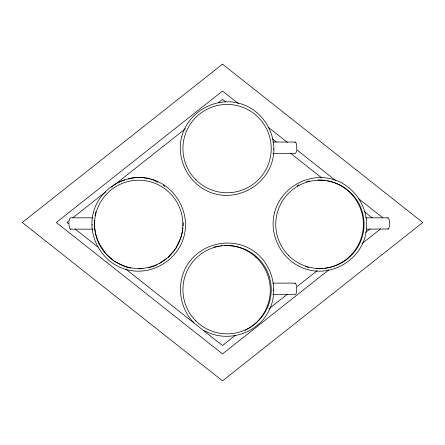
<?xml version="1.0" encoding="UTF-8"?>
<svg xmlns="http://www.w3.org/2000/svg" width="445" height="445" viewBox="0 0 445 445"><rect width="100%" height="100%" fill="white"/><g stroke="black" fill="none" stroke-linecap="round" stroke-linejoin="round"><path stroke-width="0.67" d="M68.953 223.479L69.008 222.016M296.787 149.175L296.631 144.875L296.075 142.801L295.313 142.044L272.807 142.044M273.441 149.175L273.519 148.597M273.441 290.257L273.519 289.678M69.159 220.648L69.715 218.573L70.477 217.816L92.983 217.816M296.631 150.543L296.075 152.613L295.313 153.375L272.807 153.375M175.792 248.382L180.881 237.663M168.182 257.377L173.105 251.553M174.001 250.496L174.896 249.439M69.058 220.781L66.883 222.5L69.058 224.219M72.869 217.766L105.515 191.951M111.5 187.223L112.585 186.36M113.675 185.498L185.498 128.711M218.145 102.895L222.5 99.452L225.765 102.033M235.561 335.224L222.5 345.548L125.646 268.964M268.752 308.98L287.253 294.351M296.498 287.036L317.179 270.688M365.606 232.396L369.956 228.953M328.766 269.898L222.5 353.92L56.293 222.5L222.5 91.08L238.303 103.574M362.007 243.615L380.536 228.964M159.143 263.646L166.491 258.551M69.008 224.947L69.715 228.391L70.477 229.147L70.872 228.953M294.918 142.233L295.313 142.044M387.745 218.011L388.53 218.011C390.126 221.298 390.126 225.665 388.53 228.953L366.73 229.147M294.918 283.32L295.708 283.32L296.631 285.957M365.629 217.816L388.14 217.816M70.477 229.147L92.983 229.147M272.807 283.126L295.313 283.126M272.807 294.457L295.313 294.457L296.075 293.7L296.631 291.625L296.787 287.325M203.649 330.262C225.292 342.939 255.263 334.913 267.668 313.113C280.344 291.469 272.312 261.499 250.513 249.094C228.869 236.417 198.904 244.45 186.499 266.249C176.237 284.249 179.38 308.085 193.942 322.82M387.745 228.953L388.14 229.147M157.841 182.261L152.946 179.791A43.187 43.187 0 0 0 151.005 179.168M124.706 266.438L114.304 261.198L105.571 253.361L99.107 243.46M268.274 127.276L287.348 142.356M296.615 149.681L335.847 180.703M358.192 198.37L382.717 217.761M272.557 139.035L276.367 142.044M290.513 153.23L321.529 177.755M364.516 211.742L372.131 217.766M75.044 228.953L97.894 247.025M163.354 185.037L164.895 186.416M92.271 224.369L92.349 224.947M213.934 247.153A44.15 44.15 0 0 1 219.279 245.99M220.642 245.801A44.15 44.15 0 0 1 221.999 245.657M224.703 245.495A44.15 44.15 0 0 1 255.914 257.171M255.897 257.188A44.756 44.756 0 0 1 258.645 320.172A44.15 44.15 0 0 1 249.806 327.681M249.233 328.043A44.15 44.15 0 0 1 245.034 330.34M119.082 182.2A43.187 43.187 0 0 1 124.75 179.78M128.043 178.79A43.187 43.187 0 0 1 149.687 178.801M182.94 227.929A46.948 46.948 0 0 1 182.784 229.247M182.589 230.566A46.948 46.948 0 0 1 181.076 237.035M183.184 222.645A46.948 46.948 0 0 1 183.101 225.954M156.735 264.925A43.187 43.187 0 0 1 148.285 267.762M142.216 268.68A43.187 43.187 0 0 1 138.79 268.813M130.646 268.035A43.187 43.187 0 0 1 125.345 266.661M99.102 243.465A46.948 46.948 0 0 1 95.48 232.824M95.224 231.534A46.948 46.948 0 0 1 94.551 220.275M95.063 215.664A46.948 46.948 0 0 1 95.864 211.748M338.372 184.453A44.344 44.344 0 0 1 324.889 268.302M322.864 268.524A44.344 44.344 0 0 1 316.723 268.635M308.641 267.462A44.344 44.344 0 0 1 305.337 266.533M297.038 185.832A44.344 44.344 0 0 1 298.845 184.853M306.433 181.821A44.344 44.344 0 0 1 309.759 180.976M317.869 180.019A44.344 44.344 0 0 1 325.384 180.464M327.386 180.798A44.344 44.344 0 0 1 337.761 184.163M93.444 212.237C86.797 236.423 102.311 263.295 126.58 269.637C150.766 276.278 177.633 260.764 183.974 236.495C190.621 212.31 175.108 185.443 150.838 179.101C126.653 172.46 99.78 187.974 93.444 212.237M181.816 136.465C175.174 160.651 190.688 187.523 214.952 193.859C239.137 200.506 266.01 184.992 272.351 160.723C278.993 136.537 263.479 109.67 239.21 103.329C215.024 96.687 188.157 112.196 181.816 136.465M274.643 212.237C267.996 236.423 283.51 263.295 307.779 269.637C331.964 276.278 358.831 260.764 365.173 236.495C371.82 212.31 356.306 185.443 332.037 179.101C307.851 172.46 280.979 187.974 274.643 212.237M222.5 64.163L22.25 222.5L222.5 380.837L422.75 222.5L222.5 64.163M107.484 255.591A44.155 44.155 0 0 0 181.36 235.794A44.155 44.155 0 0 0 127.281 181.716A44.155 44.155 0 0 0 107.484 255.591M288.683 255.591A44.155 44.155 0 0 0 362.558 235.794A44.155 44.155 0 0 0 308.48 181.716A44.155 44.155 0 0 0 288.683 255.591M195.861 179.819A44.155 44.155 0 0 0 269.731 160.022A44.155 44.155 0 0 0 215.653 105.943A44.155 44.155 0 0 0 195.861 179.819M195.861 320.901A44.155 44.155 0 0 0 269.731 301.109A44.155 44.155 0 0 0 215.653 247.031A44.155 44.155 0 0 0 195.861 320.901"/></g></svg>
